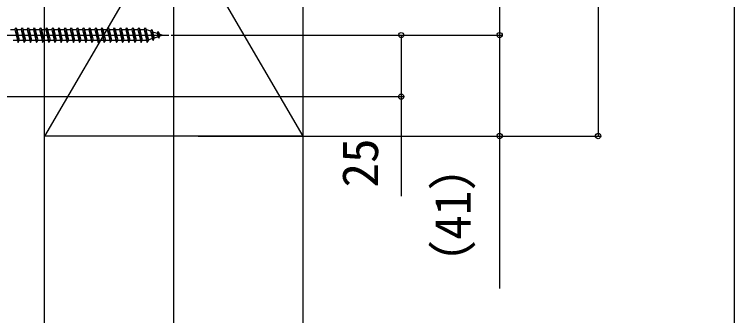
# Model space of a CAD drawing. Units: millimetres, scale not verified. Extents: x -875 to 875, y -1303 to 1296.
# Drawn here: x 582.3 to 875, y -887.4 to -765.1 of the extents above; entities that cross this region are included whole.
import ezdxf
from ezdxf.enums import TextEntityAlignment as Align

# ---------------------------------------------------------------- set-up
doc = ezdxf.new("R2010")
doc.units = ezdxf.units.MM
doc.header["$LTSCALE"] = 8
for name, color, linetype in [('0-3_YKK_12', 2, 'Continuous'), ('0-4_YKK_13', 4, 'Continuous'), ('0-5_YKK_D', 6, 'Continuous'), ('0-6_YKK_ZWAK', 7, 'Continuous'), ('0-7_YSS_K', 3, 'Continuous')]:
    doc.layers.add(name, color=color, linetype=linetype)
doc.styles.add('ＭＳ ゴシック', font='')
doc.styles.get('ＭＳ ゴシック').set_extended_font_data('MS Gothic')

msp = doc.modelspace()

# ---------------------------------------------------------------- linework, layer by layer
at = {"layer": '0-3_YKK_12'}
msp.add_line((647, -440.307), (647, -1053.46), dxfattribs=at)
at = {"layer": '0-4_YKK_13'}
for p, q in [((580.75, -771.21), (582.5, -771.21)), ((583, -770.46), (583.75, -776.46)), ((583.25, -771.21), (585, -771.21)), ((583.25, -771.21), (584.25, -775.71)), ((585.5, -770.46), (586.25, -776.46)), ((585.75, -771.21), (587.5, -771.21)), ((585.75, -771.21), (586.75, -775.71)), ((588, -770.46), (588.75, -776.46)), ((588.25, -771.21), (590, -771.21)), ((588.25, -771.21), (589.25, -775.71)), ((590.5, -770.46), (591.25, -776.46)), ((590.75, -771.21), (592.5, -771.21)), ((590.75, -771.21), (591.75, -775.71)), ((593, -770.46), (593.75, -776.46)), ((593.25, -771.21), (594.25, -775.71)), ((595.5, -770.46), (596.25, -776.46)), ((595.75, -771.21), (597.5, -771.21)), ((595.75, -771.21), (596.75, -775.71)), ((598, -770.46), (598.75, -776.46)), ((598.25, -771.21), (599.25, -775.71)), ((600.5, -770.46), (601.25, -776.46)), ((600.75, -771.21), (602.5, -771.21)), ((600.75, -771.21), (601.75, -775.71)), ((603, -770.46), (603.75, -776.46)), ((603.25, -771.21), (604.25, -775.71)), ((605.5, -770.46), (606.25, -776.46)), ((605.75, -771.21), (607.5, -771.21)), ((605.75, -771.21), (606.75, -775.71)), ((608, -770.46), (608.75, -776.46)), ((608.25, -771.21), (609.25, -775.71)), ((610.5, -770.46), (611.25, -776.46)), ((610.75, -771.21), (612.5, -771.21)), ((610.75, -771.21), (611.75, -775.71)), ((613, -770.46), (613.75, -776.46)), ((613.25, -771.21), (614.25, -775.71)), ((615.5, -770.46), (616.25, -776.46)), ((615.75, -771.21), (617.5, -771.21)), ((615.75, -771.21), (616.75, -775.71)), ((618, -770.46), (618.75, -776.46)), ((618.25, -771.21), (619.25, -775.71)), ((620.5, -770.46), (621.25, -776.46)), ((620.75, -771.21), (622.5, -771.21)), ((620.75, -771.21), (621.75, -775.71)), ((623, -770.46), (623.75, -776.46)), ((623.25, -771.21), (624.25, -775.71)), ((625.5, -770.46), (626.25, -776.46)), ((625.75, -771.21), (627.5, -771.21)), ((625.75, -771.21), (626.75, -775.71)), ((628, -770.46), (628.75, -776.46)), ((628.25, -771.21), (630, -771.21)), ((628.25, -771.21), (629.25, -775.71)), ((630.5, -770.46), (631.25, -776.46)), ((630.75, -771.21), (631.75, -775.71)), ((630.75, -771.21), (632.5, -771.21)), ((633, -770.46), (633.75, -776.46)), ((633.25, -771.21), (634.25, -775.71)), ((633.25, -771.21), (635, -771.21)), ((635.5, -770.46), (636.25, -776.46)), ((635.75, -771.21), (635.966, -771.21)), ((635.75, -771.21), (636.75, -775.71)), ((635.966, -771.21), (637.627, -771.782)), ((638.086, -771.147), (637.627, -771.782)), ((637.627, -771.782), (638.32, -774.899)), ((638.086, -771.147), (638.439, -772.062)), ((638.086, -771.147), (638.64, -775.582)), ((638.439, -772.062), (640.334, -772.714)), ((638.439, -772.062), (639.017, -774.659)), ((640.698, -772.046), (640.334, -772.714)), ((640.334, -772.714), (640.642, -774.1)), ((640.698, -772.046), (641.146, -772.994)), ((640.698, -772.046), (641.037, -774.757)), ((546, -773.46), (645, -773.46)), ((583.5, -775.71), (581.75, -775.71)), ((586, -775.71), (584.25, -775.71)), ((588.5, -775.71), (586.75, -775.71)), ((591, -775.71), (589.25, -775.71)), ((593.5, -775.71), (591.75, -775.71)), ((596, -775.71), (594.25, -775.71)), ((598.5, -775.71), (596.75, -775.71)), ((601, -775.71), (599.25, -775.71)), ((603.5, -775.71), (601.75, -775.71)), ((606, -775.71), (604.25, -775.71)), ((608.5, -775.71), (606.75, -775.71)), ((611, -775.71), (609.25, -775.71)), ((613.5, -775.71), (611.75, -775.71)), ((616, -775.71), (614.25, -775.71)), ((618.5, -775.71), (616.75, -775.71)), ((621, -775.71), (619.25, -775.71)), ((623.5, -775.71), (621.75, -775.71)), ((626, -775.71), (624.25, -775.71)), ((628.5, -775.71), (626.75, -775.71)), ((631, -775.71), (629.25, -775.71)), ((633.5, -775.71), (631.75, -775.71)), ((635.966, -775.71), (634.25, -775.71)), ((635.998, -775.699), (635.966, -775.71)), ((638.32, -774.899), (636.694, -775.459)), ((638.64, -775.582), (638.32, -774.899)), ((638.64, -775.582), (639.017, -774.659)), ((640.642, -774.1), (639.017, -774.659)), ((641.037, -774.757), (640.642, -774.1)), ((641.037, -774.757), (641.339, -773.86)), ((641.146, -772.994), (642.5, -773.46)), ((641.146, -772.994), (641.339, -773.86)), ((642.5, -773.46), (641.339, -773.86))]:
    msp.add_line(p, q, dxfattribs=at)
for points in [[(582.5, -771.21), (583, -770.46), (583.25, -771.21)], [(582.5, -771.21), (583.5, -775.71), (583.75, -776.46), (584.25, -775.71)], [(585, -771.21), (585.5, -770.46), (585.75, -771.21)], [(585, -771.21), (586, -775.71), (586.25, -776.46), (586.75, -775.71)], [(587.5, -771.21), (588, -770.46), (588.25, -771.21)], [(587.5, -771.21), (588.5, -775.71), (588.75, -776.46), (589.25, -775.71)], [(590, -771.21), (590.5, -770.46), (590.75, -771.21)], [(590, -771.21), (591, -775.71), (591.25, -776.46), (591.75, -775.71)], [(592.5, -771.21), (593, -770.46), (593.25, -771.21)], [(592.5, -771.21), (593.5, -775.71), (593.75, -776.46), (594.25, -775.71)], [(593.25, -771.21), (595, -771.21), (595.5, -770.46), (595.75, -771.21)], [(595, -771.21), (596, -775.71), (596.25, -776.46), (596.75, -775.71)], [(597.5, -771.21), (598, -770.46), (598.25, -771.21)], [(597.5, -771.21), (598.5, -775.71), (598.75, -776.46), (599.25, -775.71)], [(598.25, -771.21), (600, -771.21), (600.5, -770.46), (600.75, -771.21)], [(600, -771.21), (601, -775.71), (601.25, -776.46), (601.75, -775.71)], [(602.5, -771.21), (603, -770.46), (603.25, -771.21)], [(602.5, -771.21), (603.5, -775.71), (603.75, -776.46), (604.25, -775.71)], [(603.25, -771.21), (605, -771.21), (605.5, -770.46), (605.75, -771.21)], [(605, -771.21), (606, -775.71), (606.25, -776.46), (606.75, -775.71)], [(607.5, -771.21), (608, -770.46), (608.25, -771.21)], [(607.5, -771.21), (608.5, -775.71), (608.75, -776.46), (609.25, -775.71)], [(608.25, -771.21), (610, -771.21), (610.5, -770.46), (610.75, -771.21)], [(610, -771.21), (611, -775.71), (611.25, -776.46), (611.75, -775.71)], [(612.5, -771.21), (613, -770.46), (613.25, -771.21)], [(612.5, -771.21), (613.5, -775.71), (613.75, -776.46), (614.25, -775.71)], [(613.25, -771.21), (615, -771.21), (615.5, -770.46), (615.75, -771.21)], [(615, -771.21), (616, -775.71), (616.25, -776.46), (616.75, -775.71)], [(617.5, -771.21), (618, -770.46), (618.25, -771.21)], [(617.5, -771.21), (618.5, -775.71), (618.75, -776.46), (619.25, -775.71)], [(618.25, -771.21), (620, -771.21), (620.5, -770.46), (620.75, -771.21)], [(620, -771.21), (621, -775.71), (621.25, -776.46), (621.75, -775.71)], [(622.5, -771.21), (623, -770.46), (623.25, -771.21)], [(622.5, -771.21), (623.5, -775.71), (623.75, -776.46), (624.25, -775.71)], [(623.25, -771.21), (625, -771.21), (625.5, -770.46), (625.75, -771.21)], [(625, -771.21), (626, -775.71), (626.25, -776.46), (626.75, -775.71)], [(627.5, -771.21), (628, -770.46), (628.25, -771.21)], [(627.5, -771.21), (628.5, -775.71), (628.75, -776.46), (629.25, -775.71)], [(630, -771.21), (630.5, -770.46), (630.75, -771.21)], [(630, -771.21), (631, -775.71), (631.25, -776.46), (631.75, -775.71)], [(632.5, -771.21), (633, -770.46), (633.25, -771.21)], [(632.5, -771.21), (633.5, -775.71), (633.75, -776.46), (634.25, -775.71)], [(635, -771.21), (635.5, -770.46), (635.75, -771.21)], [(635, -771.21), (636, -775.71), (636.25, -776.46), (636.75, -775.71)]]:
    msp.add_lwpolyline(points, dxfattribs=at)
at = {"layer": '0-5_YKK_D'}
for p, q in [((819.5, -634.46), (819.5, -814.46)), ((779.5, -708.46), (779.5, -773.46)), ((646, -773.46), (780.5, -773.46)), ((646, -773.46), (780.5, -773.46)), ((646, -773.46), (740.5, -773.46)), ((556.2, -798.46), (740.5, -798.46)), ((657, -814.46), (780.5, -814.46)), ((700.5, -814.46), (820.5, -814.46))]:
    msp.add_line(p, q, dxfattribs=at)
for points in [[(739.5, -773.46), (739.5, -798.46), (739.5, -838.896)], [(779.5, -773.46), (779.5, -814.46), (779.5, -876.373)]]:
    msp.add_lwpolyline(points, dxfattribs=at)
for centre in [(739.5, -773.46), (779.5, -773.46), (779.5, -773.46), (739.5, -798.46), (779.5, -814.46), (819.5, -814.46)]:
    msp.add_circle(centre, 1.075, dxfattribs=at)
at = {"layer": '0-6_YKK_ZWAK'}
msp.add_lwpolyline([(-875, -1303.2), (875, -1303.2), (875, 1246.8)], dxfattribs=at)
at = {"layer": '0-7_YSS_K'}
for p, q in [((594.5, -1053.46), (594.5, -634.46)), ((699.5, -634.46), (594.5, -814.46)), ((594.5, -634.46), (699.5, -814.46)), ((699.5, -814.46), (699.5, -1053.46))]:
    msp.add_line(p, q, dxfattribs=at)
msp.add_lwpolyline([(594.5, -634.46), (699.5, -634.46), (699.5, -814.46), (594.5, -814.46)], close=True, dxfattribs=at)

# ---------------------------------------------------------------- texts
at = {"layer": '0-5_YKK_D', "style": 'ＭＳ ゴシック'}
for s, p in [('25', (734.5, -835.374)), ('（41）', (772.114, -876.601))]:
    msp.add_text(s, height=14.66, rotation=90, dxfattribs=at).set_placement(p, align=Align.BOTTOM_LEFT)

doc.saveas('drawing.dxf')
